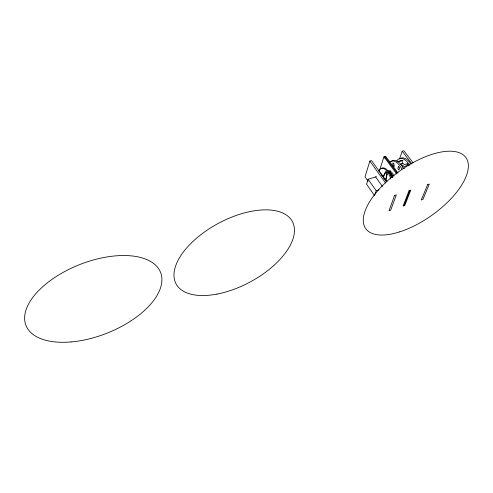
<?xml version="1.0" encoding="UTF-8"?>
<svg xmlns="http://www.w3.org/2000/svg" width="493" height="493" viewBox="0 0 493 493"><rect width="100%" height="100%" fill="white"/><g stroke="black" fill="none" stroke-linecap="round" stroke-linejoin="round"><path stroke-width="0.74" d="M385.631 180.537L386.678 174.343A1.399 0.696 72.8 0 0 386.278 172.414A1.399 0.696 72.8 0 0 385.243 172.359L383.03 176.888L382.771 176.58M386.851 181.529L385.902 179.994L387.19 174.183A1.399 0.696 72.8 0 0 386.783 172.254A1.399 0.696 72.8 0 0 385.754 172.199M386.857 181.781L371.537 160.595L369.842 161.112L365.036 176.796L368.142 181.202M376.492 176.642L368.111 179.279L366.564 184.209L374.569 195.629M379.561 170.331L383.979 156.792L385.649 156.281L397.968 172.907M384.349 157.963L384.817 156.534L397.124 173.172M374.803 194.926L376.196 190.729L368.111 179.279M399.435 159.066L402.196 151.228L403.835 150.729L413.091 162.856M403.94 205.778L409.886 190.427M383.03 176.888L383.536 176.728L385.748 172.205L385.243 172.365M376.196 190.729L379.012 189.823M385.397 180.155L385.902 179.994M403.145 168.686L404.574 168.236M386.678 174.343L387.19 174.183M401.438 165.617L407.877 163.602M402.485 167.01L408.931 164.989M400.051 164.496L403.601 163.386M396.939 161.852L401.906 160.311M397.993 161.883L402.972 160.342M400.963 160.601L402.029 160.632L402.658 163.682L401.598 163.645M379.635 172.156L379.376 171.854A1.374 0.672 72.9 0 0 378.864 171.441M380.411 173.068L383.536 176.728M381.206 174.744L381.989 175.662M402.196 151.228L411.908 163.978M406.935 163.898L407.982 165.284M383.979 156.792L396.736 174.06M385.846 180.216L386.53 181.165M369.842 161.112L385.588 182.952M375.586 176.925L382.445 186.508M385.871 180.925L386.111 181.307M383.844 178.392A1.978 0.974 72.5 0 1 384.404 179.169M389.291 171.083A6.884 3.457 72.5 0 1 390.709 170.886M396.816 160.884A15.684 8.141 72.5 0 1 409.517 165.192M389.686 162.055A15.745 8.005 72.5 0 1 401.832 169.105M387.325 170.683A6.729 3.359 72.5 0 1 392.619 177.412M378.994 170.67A11.875 5.861 72.5 0 1 384.885 169.191A11.875 5.861 72.5 0 1 390.746 178.947M381.594 168.341A11.869 5.873 72.5 0 1 391.417 177.431M400.254 158.481A15.671 8.171 72.5 0 1 410.453 163.51M391.343 161.544A15.733 8.03 72.5 0 1 403.514 168.575M389.76 172.119A6.89 3.445 72.5 0 1 392.896 177.024M390.173 172.458A6.717 3.359 72.5 0 1 392.853 176.938M388.459 171.348A6.89 3.451 72.5 0 1 393.956 175.952M383.8 177.961A1.978 0.974 72.5 0 1 385.187 179.748M388.792 172.476A6.717 3.346 72.5 0 1 391.843 177.258M398.578 166.511L397.82 168.637L398.862 170.036L399.62 167.91L398.578 166.511M394.585 195.431L388.983 210.77L390.678 210.203L396.317 194.864L394.585 195.431M409.03 190.711L403.101 206.056L404.771 205.501L410.737 190.15L409.03 190.711M427.628 184.629L421.287 199.985L422.92 199.437L429.298 184.08L427.628 184.629M393.728 163.208L392.681 163.171L393.322 166.227L394.369 166.27L393.728 163.208M71.004 341.945A72.323 36.92 -21.5 0 0 160.65 272.623A72.323 36.92 -21.5 0 0 48.178 282.199A72.323 36.92 -21.5 0 0 71.004 341.945M216.92 294.111A65.982 33.345 -28.2 0 0 292.848 222.491A65.982 33.345 -28.2 0 0 192.892 241.49A65.982 33.345 -28.2 0 0 216.92 294.111M399.768 231.846A61.403 27.355 -35.3 0 0 467.167 159.812A61.403 27.355 -35.3 0 0 380.528 187.654A61.403 27.355 -35.3 0 0 399.768 231.846"/></g></svg>
